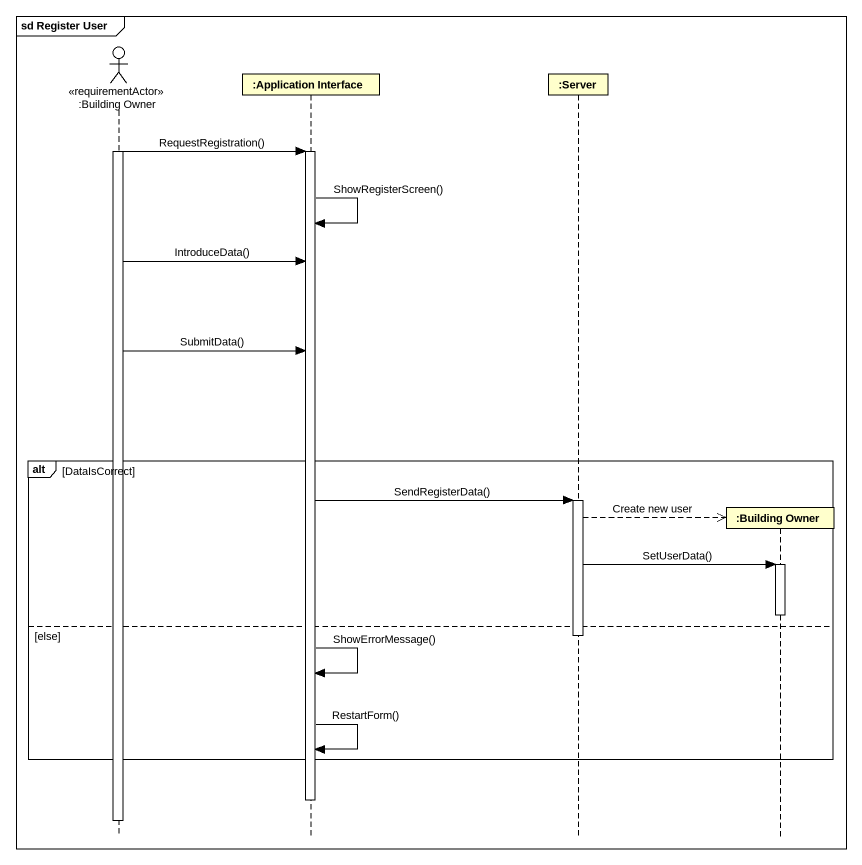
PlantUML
@startuml
mainframe sd Register User
hide footbox
actor ":Building Owner" as Building_Owner <<requirementActor>>
participant ":Application Interface" as Application_Interface
participant ":Server" as Server
participant ":Building Owner" as Building_Owner_2

activate Building_Owner
Building_Owner -> Application_Interface : RequestRegistration()
activate Application_Interface
Application_Interface -> Application_Interface : ShowRegisterScreen()
Building_Owner -> Application_Interface : IntroduceData()
Building_Owner -> Application_Interface : SubmitData()
alt DataIsCorrect
  Application_Interface -> Server : SendRegisterData()
  activate Server
  Server -->> Building_Owner_2 ** : Create new user
  Server -> Building_Owner_2 : SetUserData()
  activate Building_Owner_2
  deactivate Building_Owner_2
else else
  deactivate Server
  Application_Interface -> Application_Interface : ShowErrorMessage()
  Application_Interface -> Application_Interface : RestartForm()
end
deactivate Application_Interface
deactivate Building_Owner
@enduml
